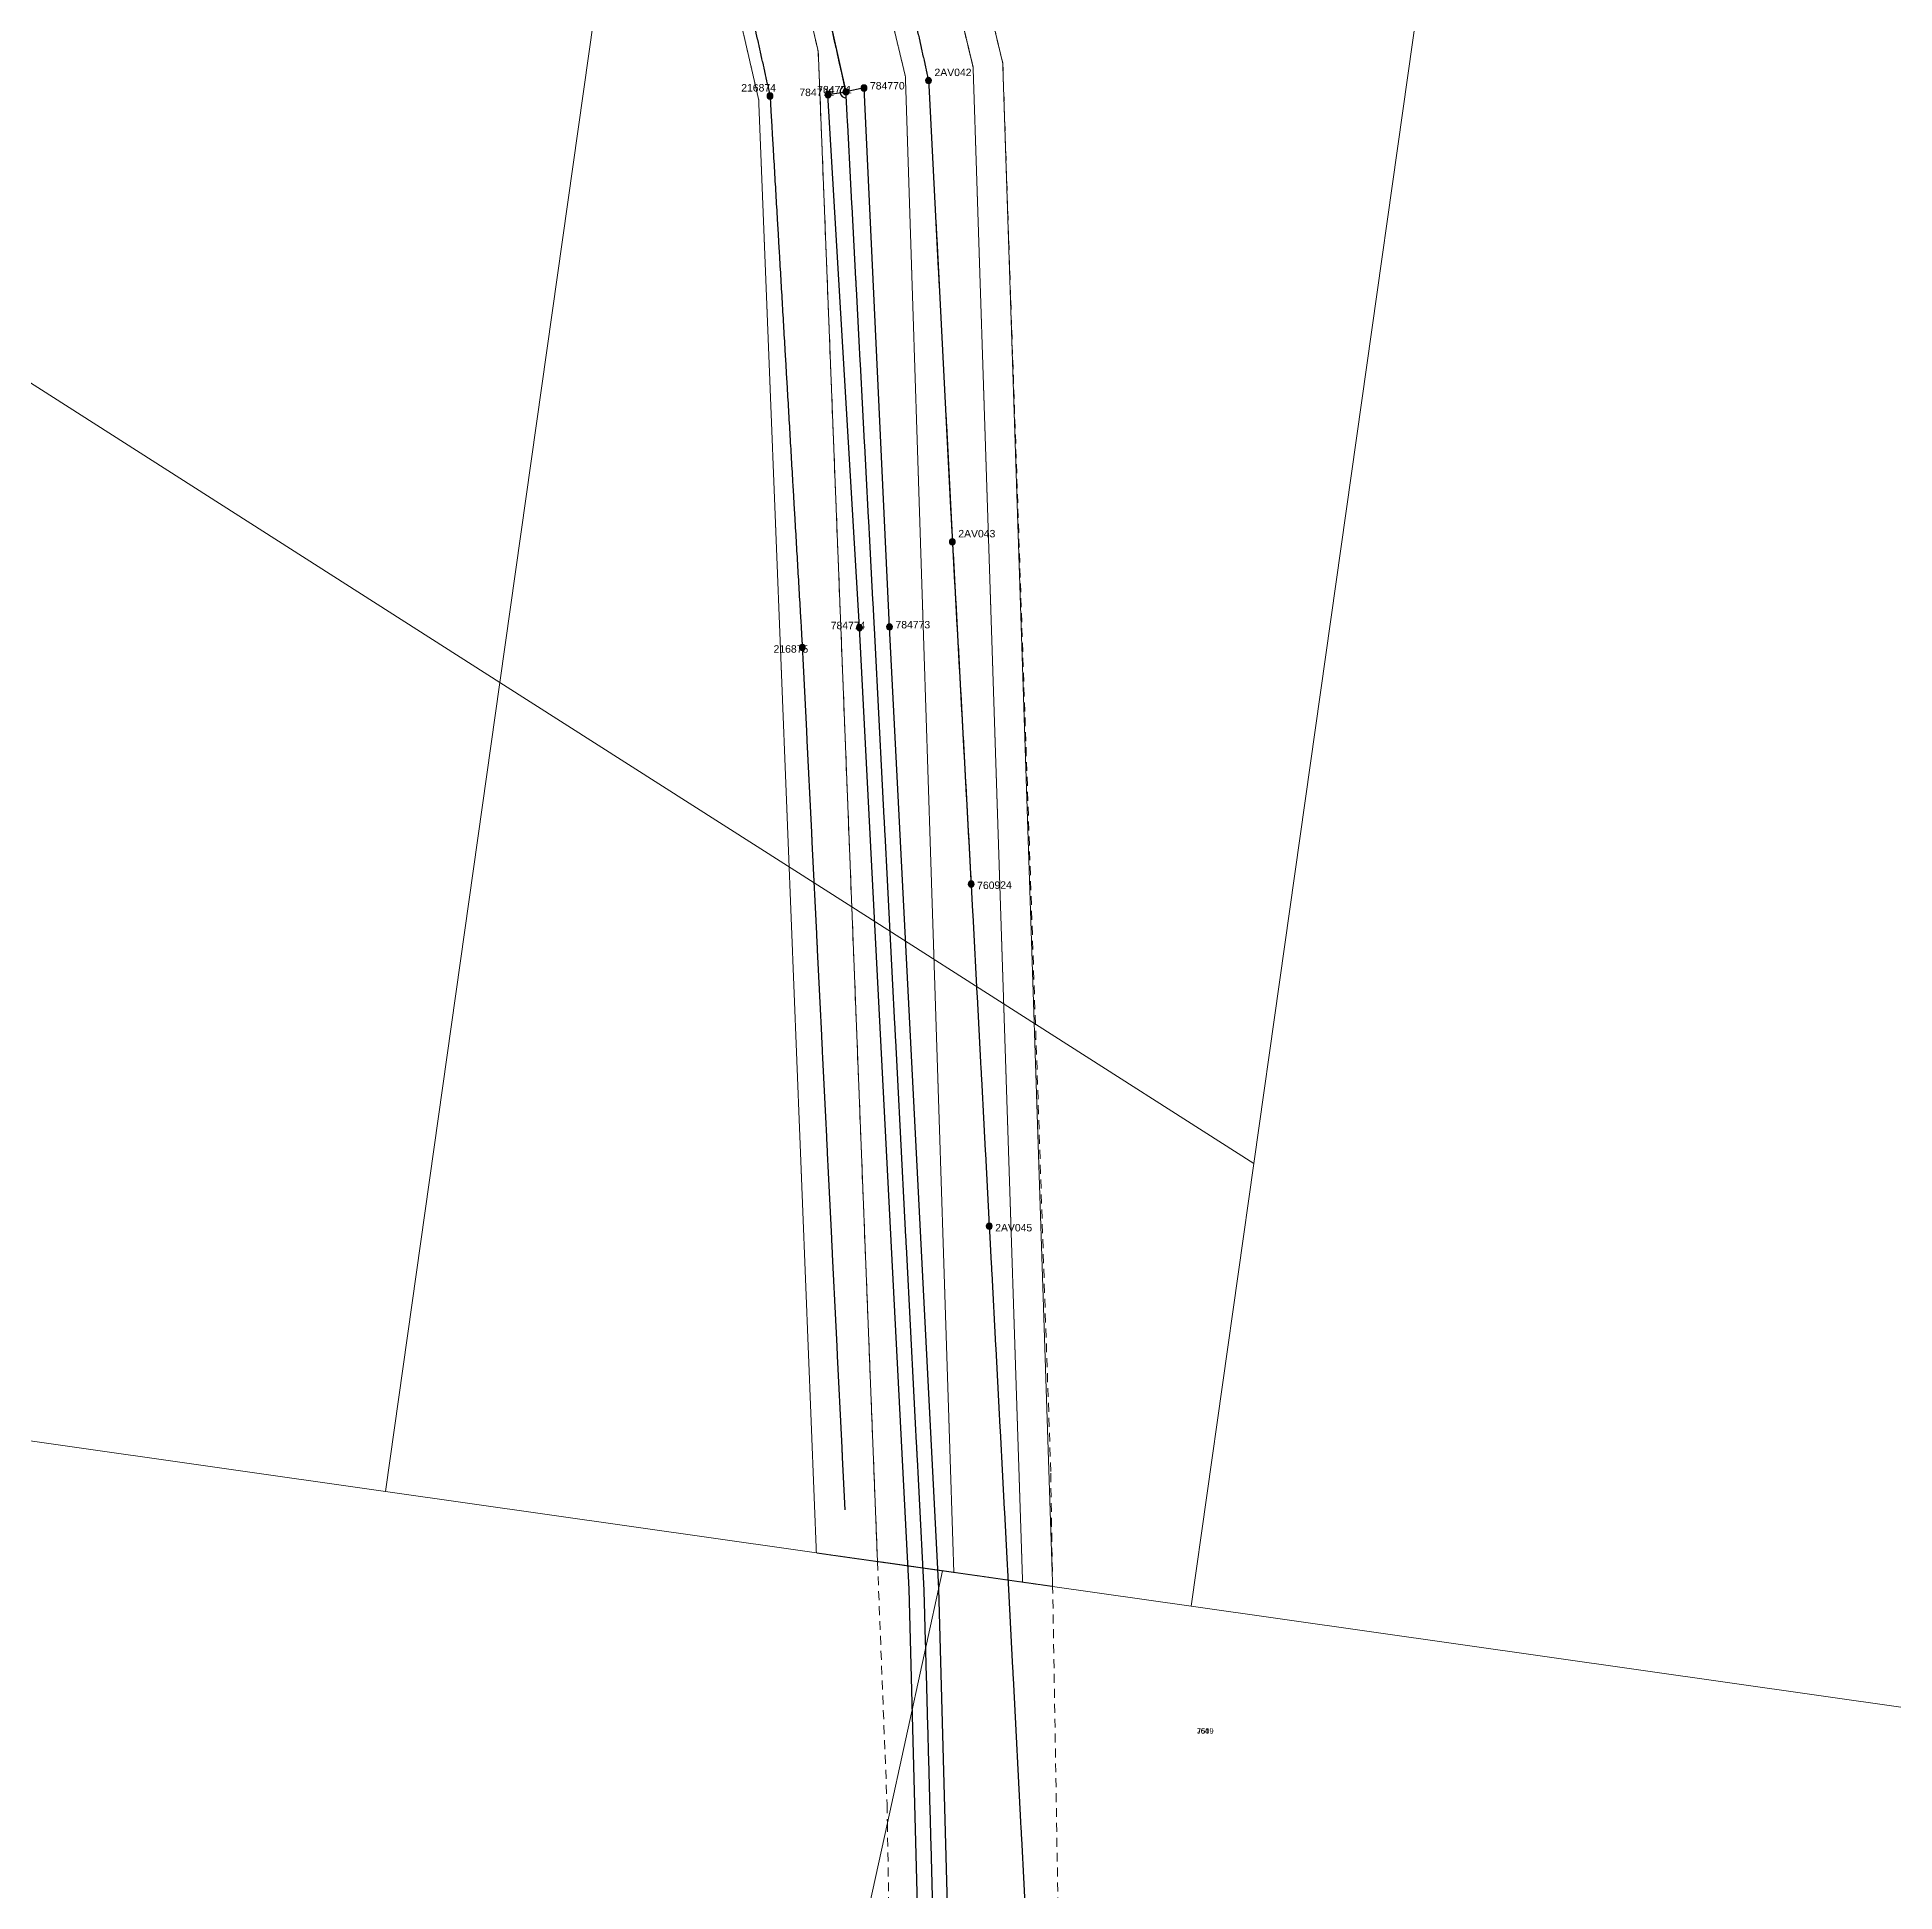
# Model space of a CAD drawing. Header units: metres. Extents: x 277863 to 282129, y 6130772 to 6135401.
# Drawn here: x 279246 to 279870, y 6132378 to 6133001 of the extents above; entities that cross this region are included whole.
import ezdxf
from ezdxf.enums import TextEntityAlignment as Align

# ---------------------------------------------------------------- set-up
doc = ezdxf.new("R2010")
doc.units = ezdxf.units.M
for name, pattern in [('Cable Exist OH', [1, 1, 0]), ('Dash', [5, 3, -2]), ('HIDDEN', [0.375, 0.25, -0.125]), ('HIDDEN2', [0.1875, 0.125, -0.0625])]:
    doc.linetypes.add(name, pattern=pattern)
doc.layers.get('0').update_dxf_attribs({"color": 6})
for name, color, linetype, lineweight in [('Cadastre Easements_SP_EXT', 9, 'Continuous', 5), ('Cadastre Land Parcels_SP_EXT', 9, 'Continuous', 5), ('Cadastre Other Property_SP_EXT', 9, 'HIDDEN', 5), ('Cadastre Roads_SP_EXT', 9, 'Continuous', 5)]:
    doc.layers.add(name, color=color, linetype=linetype, lineweight=lineweight)
for name, color, linetype in [('Mains_HV_EXT', 7, 'Continuous'), ('Mains_TR_EXT', 7, 'Continuous'), ('SupportsOH_SP_TR_HV_LV_SL_EXT', 7, 'Continuous')]:
    doc.layers.add(name, color=color, linetype=linetype)
doc.styles.add('POLE_LABEL', font='arial.ttf')
doc.styles.get("Standard").update_dxf_attribs({"font": 'arial.ttf'})
doc.linetypes.add('Cable E OH', pattern='A,9.4,["E",Standard,S=1.7,R=0,X=0,Y=-1],0', length=9.4)

# ---------------------------------------------------------------- blocks, each defined once
blk = doc.blocks.new('POLE_EXT')
blk.add_hatch(color=256).paths.add_polyline_path([(-1, 0, 1), (1, 0, 1)])
blk.add_lwpolyline([(-1, 0, 1), (1, 0, 1)], format="xyb", close=True)
for tag, height, flags, p in [('pNumber', 2.5, 8, (-17.84, 2.07)), ('OWNED_BY', 0.2, 9, (1.35, -0.4)), ('SPECIAL_USE', 0.2, 9, (1.35, -0.8)), ('STATE', 0.2, 9, (1.35, -1)), ('cLV', 0.2, 9, (1.35, -1.4)), ('hDepth', 0.2, 9, (1.35, -1.6)), ('hDia', 0.2, 9, (1.35, -1.8)), ('cHV', 0.2, 9, (1.35, -2)), ('cLinedev', 0.2, 9, (1.35, -3.4)), ('pExisting', 0.2, 9, (1.35, -3.8)), ('pFooting', 0.2, 9, (1.35, -4.4)), ('pNew', 0.2, 9, (1.35, -4.6)), ('pRelocate', 0.2, 9, (1.35, -5)), ('pRemove', 0.2, 9, (1.35, -5.2)), ('pReplace', 0.2, 9, (1.35, -5.4)), ('pStay', 0.2, 9, (1.35, -5.6)), ('pType', 0.2, 9, (1.35, -5.8)), ('cspan', 0.2, 9, (1.35, -6)), ('STREETNAME', 0.2, 9, (1.35, -6.2)), ('PARENT', 0.2, 9, (1.35, -0.6)), ('USAGE', 0.2, 9, (1.35, -1.2)), ('LBRACKET', 0.2, 9, (1.35, -2.2)), ('LExisting', 0.2, 9, (1.35, -2.4)), ('LANTNUMBER', 0.2, 9, (1.35, -2.6)), ('LOther', 0.2, 9, (1.35, -2.8)), ('LRemove', 0.2, 9, (1.35, -3)), ('LEGEND', 0.2, 9, (1.35, -3.2)), ('LOCATION', 0.2, 9, (1.35, -3.6)), ('PFNUMBER', 0.2, 9, (1.35, -4)), ('NEWPFNUMBER', 0.2, 9, (1.35, -4.2)), ('SUBURB', 0.2, 9, (1.35, -6.4)), ('OPERATED_BY', 0.2, 9, (1.36, -7.01)), ('NOTES', 0.2, 9, (1.35, -6.6)), ('MAINTAINED_BY', 0.2, 9, (1.36, -6.81))]:
    blk.add_attdef(tag, text='', height=height, dxfattribs=dict(flags=flags)).set_placement(p, align=Align.MIDDLE_LEFT)
at = {"style": 'POLE_LABEL'}
for tag, height, flags, p in [('STRUCTURE_PLANT_NUMBER', 0.2, 9, (1.35, 0.03)), ('ASSET_NUM', 2.5, 8, (2, 2)), ('STREET_CODE', 0.2, 9, (1.35, -0.2))]:
    blk.add_attdef(tag, text='', height=height, dxfattribs=dict(at, flags=flags)).set_placement(p, align=Align.MIDDLE_LEFT)
at = {"flags": 1}
blk.add_attdef('Z', (1.35, -7.33), '', height=0.2, dxfattribs=at)

msp = doc.modelspace()

# ---------------------------------------------------------------- linework, layer by layer
at = {"layer": 'Cadastre Easements_SP_EXT', "linetype": 'Dash'}
msp.add_lwpolyline([(279605.03, 6131403.33), (279587.03, 6132480.58), (279586.38, 6132519.18), (279581.26, 6132669.35), (279570.27, 6132991.94), (279491, 6133321.87), (279466.89, 6133422.21), (279406.8, 6133430.72), (279457.7, 6133212.61), (279460.46, 6133200.79), (279508.35, 6132995.6), (279519.61, 6132708.67), (279528.23, 6132488.95), (279531.43, 6132407.5), (279531.54, 6132401.24), (279549.28, 6131401.98), (279552.74, 6131207.12), (279556.58, 6130990.92), (279601.72, 6130984.39), (279597.41, 6131194.89), (279608.56, 6131191.83), (279605.03, 6131403.33)], close=True, dxfattribs=at)
at = {"layer": 'Cadastre Land Parcels_SP_EXT', "linetype": 'Continuous'}
for points in [[(279302.33, 6133430.35), (279297.38, 6133431.05), (279264.44, 6133198.32), (279185.21, 6133209.53), (279179.7, 6133170.65), (279165.76, 6133172.62), (279134.83, 6132954.13), (279401.46, 6132784), (279434.82, 6133019.63), (279248.08, 6133047.08), (279302.33, 6133430.35)], [(279742.44, 6133243.17), (279629.37, 6133268.12), (279651.95, 6133380.86), (279548.64, 6133395.48), (279491, 6133321.87), (279474.65, 6133300.97), (279460.46, 6133200.78), (279434.82, 6133019.63), (279401.46, 6132784), (279519.61, 6132708.67), (279581.26, 6132669.35), (279654.59, 6132622.59), (279742.44, 6133243.17)], [(279633.56, 6132473.96), (280054.14, 6132414.09), (280059.69, 6132422.56), (280067.24, 6132432.45), (280047.36, 6132435.29), (279952.22, 6132733.11), (280007.61, 6133134.46), (280035.09, 6133326.62), (279911.09, 6133344.18), (279891.17, 6133347), (279759.77, 6133365.6), (279742.44, 6133243.17), (279654.59, 6132622.59), (279633.56, 6132473.96)], [(279401.46, 6132784), (279134.83, 6132954.13), (279101.99, 6132722.14), (279099.17, 6132702.22), (279078.05, 6132553.03), (279363.03, 6132512.46), (279401.46, 6132784)], [(279278.73, 6131249.41), (279310.96, 6131396.23), (279531.54, 6132401.24), (279550.11, 6132485.83), (279528.23, 6132488.95), (279363.03, 6132512.46), (279078.05, 6132553.03), (278992.81, 6131920.9), (278992.38, 6131917.71), (279266.05, 6131877.5), (279205.77, 6131444.27), (279200.31, 6131393.55), (279185, 6131251.43), (279123, 6131220.43), (279173.09, 6131135.89), (279179.81, 6131116.48), (279206.27, 6131064.54), (279248.75, 6131035.47), (279278.73, 6131249.41)]]:
    msp.add_lwpolyline(points, close=True, dxfattribs=at)
at = {"layer": 'Cadastre Other Property_SP_EXT', "linetype": 'HIDDEN2'}
for points in [[(279507.72, 6132491.82), (279553.86, 6132485.28), (279537.6, 6132987.46), (279432.1, 6133427.21), (279383.69, 6133434.17), (279488.35, 6132979.63), (279507.72, 6132491.82)], [(279576.94, 6132482.01), (279560.33, 6132990.58), (279560.33, 6132990.58), (279456.3, 6133423.73), (279406.8, 6133430.72), (279508.35, 6132995.79), (279528.23, 6132488.95), (279576.94, 6132482.01)], [(279587.03, 6132480.58), (279570.27, 6132991.94), (279570.27, 6132991.94), (279466.89, 6133422.21), (279456.3, 6133423.73), (279560.33, 6132990.58), (279576.94, 6132482.01), (279579.99, 6132481.58), (279587.03, 6132480.58)]]:
    msp.add_lwpolyline(points, close=True, dxfattribs=at)
at = {"layer": 'Cadastre Roads_SP_EXT', "linetype": 'Continuous'}
msp.add_lwpolyline([(279654.59, 6132622.59), (279581.26, 6132669.35), (279519.61, 6132708.67), (279401.46, 6132784), (279363.03, 6132512.46), (279528.23, 6132488.95), (279550.11, 6132485.83), (279587.03, 6132480.58), (279633.56, 6132473.96), (279654.59, 6132622.59)], close=True, dxfattribs=at)
at = {"layer": 'Mains_HV_EXT', "linetype": 'Cable E OH'}
for points in [[(279352.17, 6135134.22), (279352.07, 6135133.28), (279332.75, 6134934.67), (279316.75, 6134770.2), (279300, 6134598.03), (279281.45, 6134407.43), (279271.24, 6134302.43), (279256.57, 6134151.64), (279286.54, 6134017.38), (279320.93, 6133861.71), (279359.79, 6133693.51), (279389.7, 6133555.33), (279422.99, 6133406.27), (279449.86, 6133285.9), (279479.72, 6133152.16), (279517.66, 6132982.24)], [(279597.46, 6130772.3), (279596.14, 6130984.07), (279595.62, 6131118.41), (279592.78, 6131331.53), (279594.81, 6131530.1), (279573.86, 6131864.67), (279564.28, 6132041.31), (279541.81, 6132369.36), (279538.89, 6132479.65), (279522.15, 6132802.44), (279511.6, 6132981.4), (279517.64, 6132982.27)], [(279603.65, 6130772.3), (279602.53, 6130984.51), (279601.81, 6131118.65), (279598.62, 6131331.89), (279600.7, 6131530.3), (279580.01, 6131865.14), (279570.16, 6132041.74), (279551.86, 6132369.45), (279548.86, 6132479.87), (279532.22, 6132802.65), (279523.75, 6132983.64), (279517.65, 6132982.3)]]:
    msp.add_lwpolyline(points, dxfattribs=at)
at = {"layer": 'Mains_TR_EXT', "linetype": 'Cable Exist OH'}
for points in [[(279517.66, 6132982.24), (279479.72, 6133152.16), (279449.86, 6133285.9), (279422.99, 6133406.27), (279389.71, 6133555.33), (279359.79, 6133693.51), (279320.93, 6133861.71), (279286.64, 6134016.94), (279256.57, 6134151.64), (279271.24, 6134302.43), (279281.45, 6134407.43), (279300.44, 6134600.09), (279316.75, 6134770.2), (279332.75, 6134934.67), (279352.07, 6135133.28), (279352.17, 6135134.22)], [(279286.24, 6133905.47), (279314.3, 6133777.78), (279360.51, 6133573.22), (279394.94, 6133413.95), (279418.32, 6133311.21), (279450.66, 6133166.21), (279492.15, 6132980.87), (279503, 6132795.75), (279517.27, 6132506.24)], [(279346.65, 6133874.76), (279379.43, 6133730.62), (279404.23, 6133621.56), (279417.42, 6133563.63), (279440.09, 6133461.45), (279446.55, 6133429.25), (279470.86, 6133319.72), (279495.93, 6133207.45), (279545.37, 6132986.04), (279553.34, 6132832.21), (279559.66, 6132716.35), (279565.75, 6132601.49)], [(279346.65, 6133874.76), (279379.43, 6133730.62), (279404.23, 6133621.56), (279417.42, 6133563.63), (279444.25, 6133442.11), (279470.86, 6133319.72), (279495.93, 6133207.45), (279545.37, 6132986.04), (279553.36, 6132831.21), (279559.66, 6132716.35), (279565.75, 6132601.49)], [(279595.01, 6130772.3), (279595.63, 6130988.53), (279595.57, 6131122.18), (279595.11, 6131335.51), (279572.75, 6131525.43), (279565.49, 6131864.18), (279559.88, 6132040.88), (279546.91, 6132369.3), (279543.88, 6132479.89), (279527.19, 6132802.55), (279517.66, 6132982.24)], [(279565.75, 6132601.49), (279571.84, 6132486.62), (279578.85, 6132351.77), (279583.22, 6132271.87), (279588.25, 6132097.39), (279590.37, 6131977.21), (279592.56, 6131851.96), (279595.62, 6131691.58), (279597.39, 6131548.38), (279599.87, 6131394.75)], [(279565.75, 6132601.49), (279571.84, 6132486.62), (279578.85, 6132351.77), (279583.2, 6132272.87), (279588.25, 6132097.39), (279590.37, 6131977.21), (279592.56, 6131851.96), (279595.62, 6131691.58), (279597.37, 6131549.38), (279599.87, 6131394.75)]]:
    msp.add_lwpolyline(points, dxfattribs=at)
at = {"layer": 'Mains_TR_EXT', "linetype": 'Continuous'}
msp.add_lwpolyline([(279517.23, 6132984.19, 0.918883), (279517.77, 6132980.24)], format="xyb", dxfattribs=at)

# ---------------------------------------------------------------- block references
at = {"layer": 'SupportsOH_SP_TR_HV_LV_SL_EXT'}
ref = msp.add_blockref('POLE_EXT', (279545.37, 6132986.04), dxfattribs=at)
ref.add_attrib('ASSET_NUM', '2AV042', dxfattribs={"layer": '0', "height": 2.5, "style": 'POLE_LABEL'}).set_placement((279547.37, 6132986.79), align=Align.BOTTOM_LEFT)
ref = msp.add_blockref('POLE_EXT', (279492.15, 6132980.87), dxfattribs=at)
ref.add_attrib('ASSET_NUM', '216874', dxfattribs={"layer": '0', "height": 2.5, "style": 'POLE_LABEL'}).set_placement((279494.15, 6132981.62), align=Align.BOTTOM_RIGHT)
ref = msp.add_blockref('POLE_EXT', (279511.65, 6132981.32), dxfattribs=at)
ref.add_attrib('ASSET_NUM', '784772', dxfattribs={"layer": '0', "height": 2.5, "style": 'POLE_LABEL'}).set_placement((279513.65, 6132982.07), align=Align.MIDDLE_RIGHT)
ref = msp.add_blockref('POLE_EXT', (279517.66, 6132982.24), dxfattribs=at)
ref.add_attrib('ASSET_NUM', '784771', dxfattribs={"layer": '0', "height": 2.5, "style": 'POLE_LABEL'}).set_placement((279519.66, 6132982.99), align=Align.MIDDLE_RIGHT)
ref = msp.add_blockref('POLE_EXT', (279523.7, 6132983.55), dxfattribs=at)
ref.add_attrib('ASSET_NUM', '784770', dxfattribs={"layer": '0', "height": 2.5, "style": 'POLE_LABEL'}).set_placement((279525.7, 6132984.3), align=Align.MIDDLE_LEFT)
ref = msp.add_blockref('POLE_EXT', (279553.36, 6132831.21), dxfattribs=at)
ref.add_attrib('ASSET_NUM', '2AV043', dxfattribs={"layer": '0', "height": 2.5, "style": 'POLE_LABEL'}).set_placement((279555.36, 6132831.96), align=Align.BOTTOM_LEFT)
ref = msp.add_blockref('POLE_EXT', (279522.19, 6132802.39), dxfattribs=at)
ref.add_attrib('ASSET_NUM', '784774', dxfattribs={"layer": '0', "height": 2.5, "style": 'POLE_LABEL'}).set_placement((279524.19, 6132803.14), align=Align.MIDDLE_RIGHT)
ref = msp.add_blockref('POLE_EXT', (279532.27, 6132802.65), dxfattribs=at)
ref.add_attrib('ASSET_NUM', '784773', dxfattribs={"layer": '0', "height": 2.5, "style": 'POLE_LABEL'}).set_placement((279534.27, 6132803.4), align=Align.MIDDLE_LEFT)
ref = msp.add_blockref('POLE_EXT', (279503, 6132795.75), dxfattribs=at)
ref.add_attrib('ASSET_NUM', '216875', dxfattribs={"layer": '0', "height": 2.5, "style": 'POLE_LABEL'}).set_placement((279505, 6132796.5), align=Align.TOP_RIGHT)
ref = msp.add_blockref('POLE_EXT', (279559.66, 6132716.35), dxfattribs=at)
ref.add_attrib('ASSET_NUM', '760924', dxfattribs={"layer": '0', "height": 2.5, "rotation": 1, "style": 'POLE_LABEL'}).set_placement((279561.66, 6132717.1), align=Align.TOP_LEFT)
ref = msp.add_blockref('POLE_EXT', (279565.75, 6132601.49), dxfattribs=at)
ref.add_attrib('ASSET_NUM', '2AV045', dxfattribs={"layer": '0', "height": 2.5, "style": 'POLE_LABEL'}).set_placement((279567.75, 6132602.24), align=Align.TOP_LEFT)

# ---------------------------------------------------------------- texts
at = {"layer": 'Mains_TR_EXT'}
for s in ['J64', '7509']:
    msp.add_text(s, height=1.8, dxfattribs=at).set_placement((279635.47, 6132431.17))

doc.saveas('drawing.dxf')
